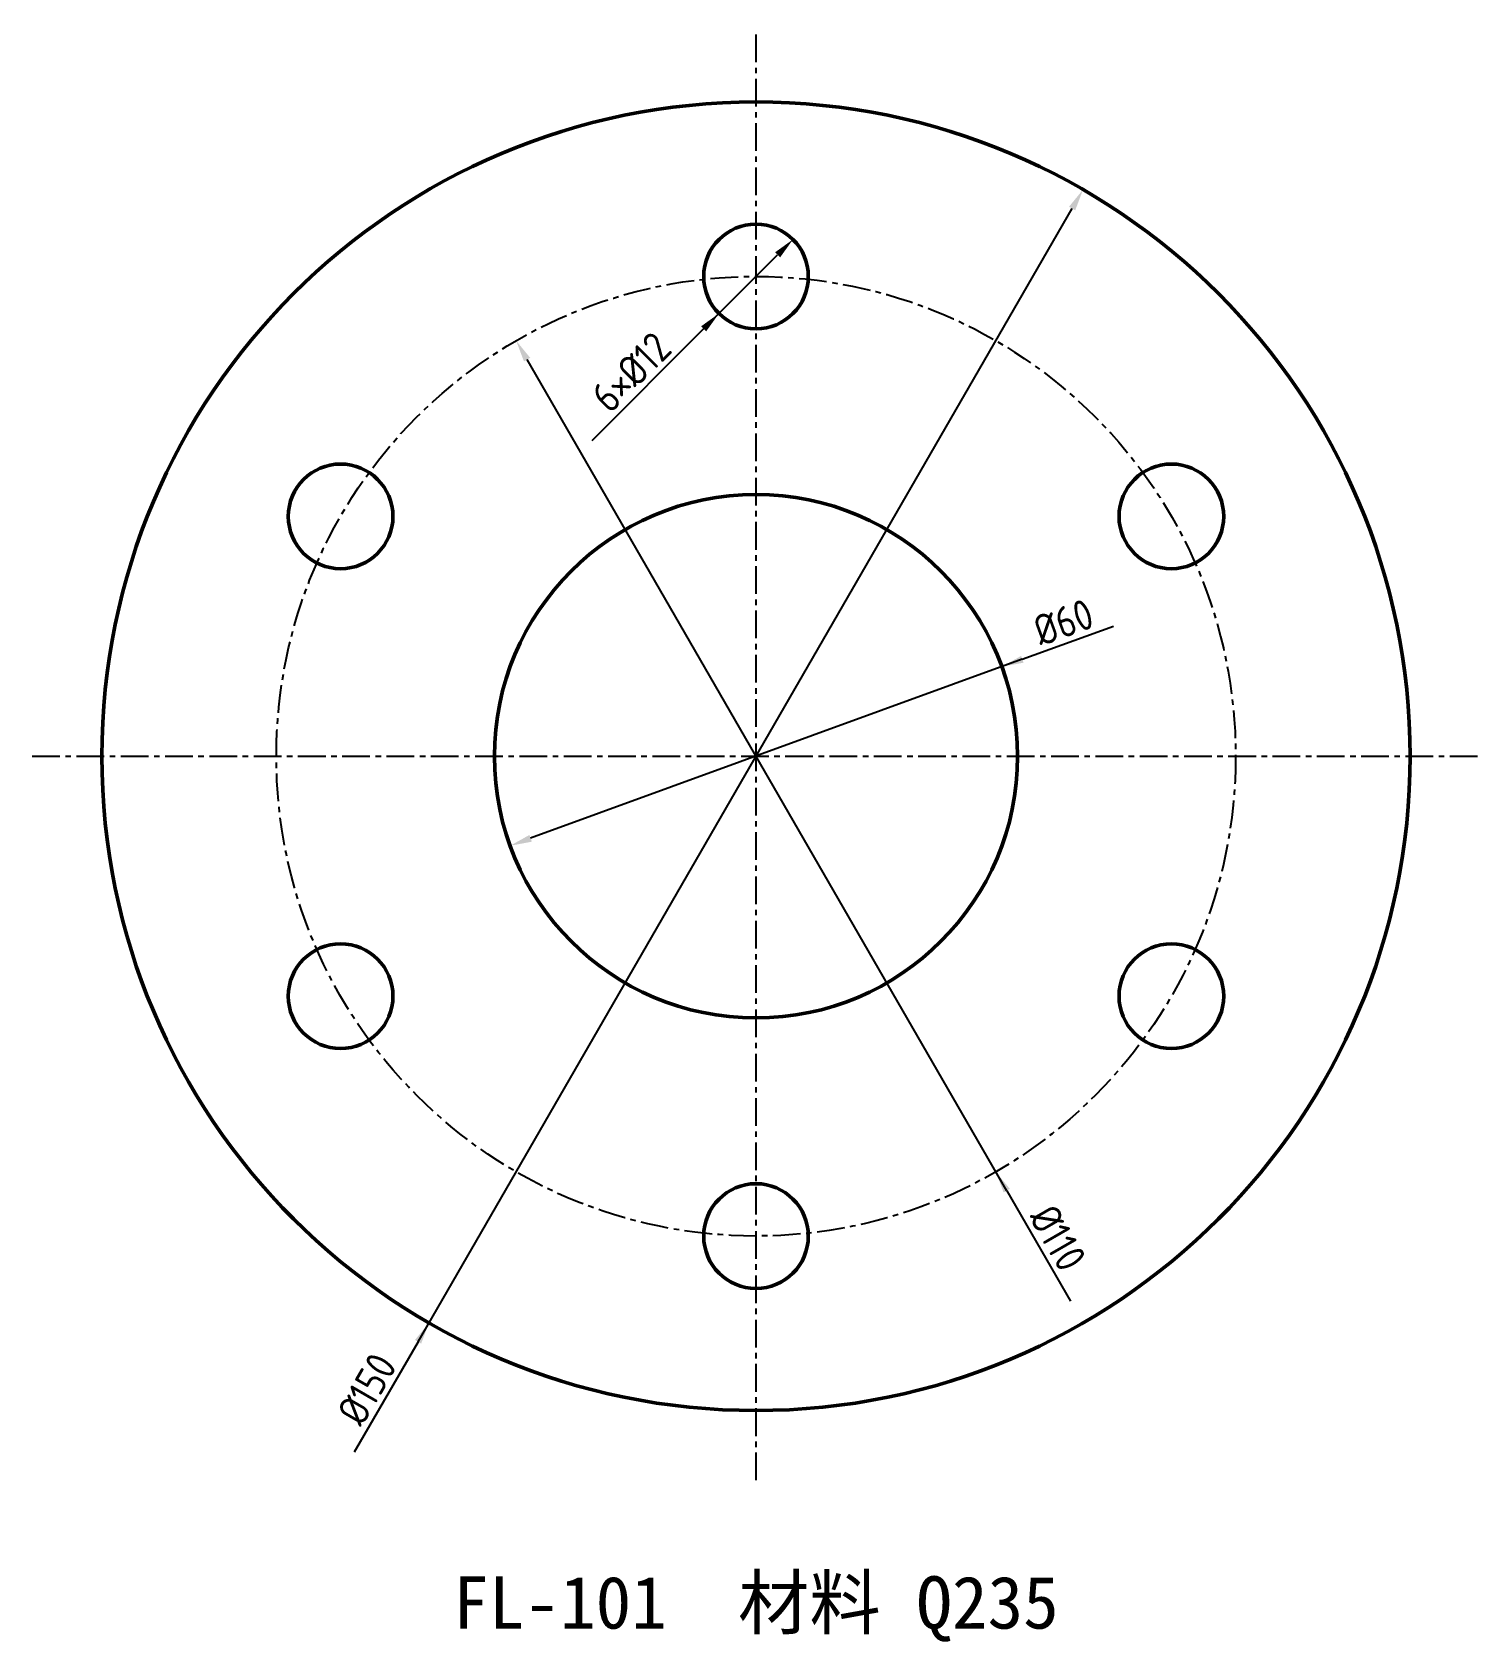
# Model space of a CAD drawing. Header units: millimetres. Extents: x -83 to 83, y -102 to 83.
import ezdxf
from ezdxf.enums import TextEntityAlignment as Align

# ---------------------------------------------------------------- set-up
doc = ezdxf.new("R2010")
doc.units = ezdxf.units.MM
doc.linetypes.add('CENTER', pattern=[5.08, 3.175, -0.635, 0.635, -0.635])
for name, color, linetype, lineweight in [('CENTER', 1, 'CENTER', 25), ('DIM', 3, 'Continuous', 18), ('HOLES', 7, 'Continuous', 50), ('OUTLINE', 7, 'Continuous', 50), ('TEXT', 7, 'Continuous', 25)]:
    doc.layers.add(name, color=color, linetype=linetype, lineweight=lineweight)
doc.styles.add('CN', font='simsun.ttc')
doc.styles.get("Standard").update_dxf_attribs({"font": 'gbenor.shx', "bigfont": 'gbcbig.shx'})
doc.dimstyles.new('AGENTCAD', dxfattribs={"dimtxt": 3.5, "dimasz": 2.5, "dimexe": 1.25, "dimexo": 0.625, "dimtad": 1, "dimdsep": 46, "dimtxsty": 'Standard', "dimcen": 2.5, "dimazin": 3, "dimtfac": 1, "dimtmove": 0, "dimatfit": 3})

msp = doc.modelspace()

# ---------------------------------------------------------------- linework, layer by layer
at = {"layer": 'CENTER', "linetype": 'CENTER'}
for p, q in [((0, -83), (0, 83)), ((-83, 0), (83, 0))]:
    msp.add_line(p, q, dxfattribs=at)
msp.add_circle((0, 0), 55, dxfattribs=at)
at = {"layer": 'HOLES'}
for centre in [(0, 55), (-47.631, 27.5), (47.631, 27.5), (-47.631, -27.5), (47.631, -27.5), (0, -55)]:
    msp.add_circle(centre, 6, dxfattribs=at)
at = {"layer": 'OUTLINE'}
for radius in [75, 30]:
    msp.add_circle((0, 0), radius, dxfattribs=at)

# ---------------------------------------------------------------- texts
at = {"layer": 'TEXT', "style": 'CN'}
msp.add_text('FL-101  材料 Q235', height=6, dxfattribs=at).set_placement((0, -100), align=Align.CENTER)

# ---------------------------------------------------------------- dimensions: what is measured, and where the dimension line sits
at = {"layer": 'DIM'}
for p1, p2 in [((37.5, 64.952), (-37.5, -64.952)), ((-27.5, 47.631), (27.5, -47.631)), ((-28.191, -10.261), (28.191, 10.261))]:
    msp.add_diameter_dim_2p(p1=p1, p2=p2, dimstyle='AGENTCAD', override={"dimtxt": 3.5}, dxfattribs=at).render()
msp.add_diameter_dim_2p(p1=(4.243, 59.243), p2=(-4.243, 50.757), text='6×Ø12', dimstyle='AGENTCAD', override={"dimtxt": 3.5}, dxfattribs=at).render()

doc.saveas('drawing.dxf')
